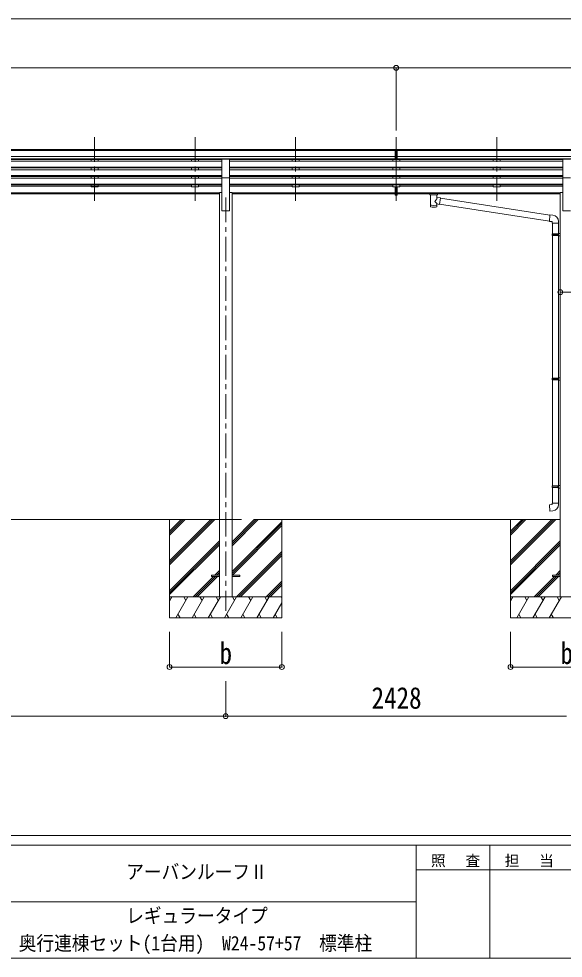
# Model space of a CAD drawing. Units: millimetres at full size, sheet at 1:35; details may follow other scales. Extents: x -9837 to 9837, y -6790 to 6790.
# Drawn here: x 321 to 4198, y -6790 to -99 of the extents above; entities that cross this region are included whole.
import ezdxf
from ezdxf.enums import TextEntityAlignment as Align

# ---------------------------------------------------------------- set-up
doc = ezdxf.new("R2010")
doc.units = ezdxf.units.MM
doc.header["$LTSCALE"] = 35
doc.header["$PDMODE"] = 32
doc.header["$PDSIZE"] = 35
doc.linetypes.add('CHAIN1', pattern=[8, 5, -1, 1, -1])
for name, color, linetype, lineweight in [('0-0_0', 7, 'Continuous', 9), ('0-1_本体', 5, 'CHAIN1', 9), ('0-3_ELV2', 4, 'Continuous', 9), ('0-6_OTH_LINE', 6, 'Continuous', 9), ('0-9_OUTLINE', 7, 'Continuous', 9), ('F-0_240', 7, 'Continuous', 9)]:
    doc.layers.add(name, color=color, linetype=linetype, lineweight=lineweight)
doc.styles.add('ＭＳ ゴシック', font='')
doc.styles.get('ＭＳ ゴシック').set_extended_font_data('MS Gothic')

msp = doc.modelspace()

# ---------------------------------------------------------------- linework, layer by layer
at = {"layer": '0-0_0'}
for p, q in [((-1459.96, -3666.05), (1907.64, -3666.05)), ((1394.84, -3666.05), (1394.84, -4366.05)), ((1394.84, -3960.23), (1689.02, -3666.05)), ((1394.84, -3974.37), (1703.16, -3666.05)), ((1394.84, -3988.51), (1717.3, -3666.05)), ((1394.84, -3776.38), (1505.17, -3666.05)), ((1394.84, -3762.24), (1491.03, -3666.05)), ((1394.84, -3748.1), (1476.89, -3666.05)), ((1840.04, -3851.68), (2025.67, -3666.05)), ((1840.04, -3837.54), (2011.53, -3666.05)), ((1840.04, -3823.4), (1997.39, -3666.05)), ((4177.64, -3666.05), (1998.04, -3666.05)), ((2194.84, -3666.05), (2194.84, -4366.05)), ((3822.84, -3666.05), (3822.84, -4366.05)), ((3822.84, -3960.23), (4117.02, -3666.05)), ((3822.84, -3974.37), (4131.16, -3666.05)), ((3822.84, -3988.51), (4145.3, -3666.05)), ((3822.84, -3776.38), (3933.17, -3666.05)), ((3822.84, -3762.24), (3919.03, -3666.05)), ((3822.84, -3748.1), (3904.89, -3666.05)), ((1840.04, -4035.53), (2194.84, -3680.73)), ((1840.04, -4049.67), (2194.84, -3694.87)), ((1842.3, -4061.55), (2194.84, -3709.01)), ((1394.84, -4172.36), (1749.64, -3817.56)), ((1394.84, -4186.5), (1749.64, -3831.7)), ((1394.84, -4200.64), (1749.64, -3845.85)), ((3822.84, -4172.36), (4177.64, -3817.56)), ((3822.84, -4186.5), (4177.64, -3831.7)), ((3822.84, -4200.64), (4177.64, -3845.85)), ((1871.65, -4216.05), (2194.84, -3892.86)), ((1885.79, -4216.05), (2194.84, -3907)), ((1899.93, -4216.05), (2194.84, -3921.14)), ((1563.28, -4216.05), (1708.78, -4070.55)), ((1577.42, -4216.05), (1722.92, -4070.55)), ((1591.57, -4216.05), (1737.07, -4070.55)), ((1717.78, -4061.55), (1749.64, -4029.69)), ((1731.92, -4061.55), (1749.64, -4043.83)), ((1746.07, -4061.55), (1749.64, -4057.98)), ((3991.28, -4216.05), (4136.78, -4070.55)), ((4005.42, -4216.05), (4150.92, -4070.55)), ((4019.57, -4216.05), (4165.07, -4070.55)), ((4145.78, -4061.55), (4177.64, -4029.69)), ((4159.92, -4061.55), (4177.64, -4043.83)), ((4174.07, -4061.55), (4177.64, -4057.98)), ((2083.78, -4216.05), (2194.84, -4104.99)), ((2097.92, -4216.05), (2194.84, -4119.13)), ((2112.07, -4216.05), (2194.84, -4133.28)), ((2194.84, -4216.05), (1394.84, -4216.05)), ((1394.84, -4243.55), (1410.72, -4216.05)), ((1439.59, -4366.05), (1526.19, -4216.05)), ((1511.19, -4242.03), (1496.19, -4216.05)), ((1555.06, -4366.05), (1641.66, -4216.05)), ((1626.66, -4242.03), (1611.66, -4216.05)), ((1670.53, -4366.05), (1757.13, -4216.05)), ((1742.13, -4242.03), (1727.13, -4216.05)), ((1786, -4366.05), (1872.6, -4216.05)), ((1857.6, -4242.03), (1842.6, -4216.05)), ((1901.47, -4366.05), (1988.07, -4216.05)), ((1973.07, -4242.03), (1958.07, -4216.05)), ((2016.94, -4366.05), (2103.54, -4216.05)), ((2073.54, -4216.05), (2088.54, -4242.03)), ((2132.41, -4366.05), (2194.84, -4257.91)), ((2189.01, -4216.05), (2194.84, -4226.15)), ((4622.84, -4216.05), (3822.84, -4216.05)), ((3822.84, -4243.55), (3838.72, -4216.05)), ((3867.59, -4366.05), (3954.19, -4216.05)), ((3939.19, -4242.03), (3924.19, -4216.05)), ((3983.06, -4366.05), (4069.66, -4216.05)), ((4054.66, -4242.03), (4039.66, -4216.05)), ((4098.53, -4366.05), (4185.13, -4216.05)), ((4170.13, -4242.03), (4155.13, -4216.05)), ((1454.59, -4340.07), (1469.58, -4366.05)), ((1570.06, -4340.07), (1585.05, -4366.05)), ((1685.53, -4340.07), (1700.53, -4366.05)), ((1801, -4340.07), (1816, -4366.05)), ((1916.47, -4340.07), (1931.47, -4366.05)), ((2031.94, -4340.07), (2046.93, -4366.05)), ((2147.41, -4340.07), (2162.4, -4366.05)), ((3882.59, -4340.07), (3897.58, -4366.05)), ((3998.06, -4340.07), (4013.05, -4366.05)), ((4113.53, -4340.07), (4128.53, -4366.05)), ((1394.84, -4366.05), (2194.84, -4366.05)), ((3822.84, -4366.05), (4622.84, -4366.05))]:
    msp.add_line(p, q, dxfattribs=at)
at = {"layer": '0-1_本体'}
for p, q in [((860.84, -941.65), (860.84, -1419.16)), ((1576.84, -941.65), (1576.84, -1419.16)), ((2292.84, -941.65), (2292.84, -1419.16)), ((3008.84, -941.65), (3008.84, -1419.16)), ((3724.84, -941.65), (3724.84, -1419.16)), ((1794.84, -1372.48), (1794.84, -4316.05))]:
    msp.add_line(p, q, dxfattribs=at)
at = {"layer": '0-3_ELV2'}
for p, q in [((-2712.66, -1030.77), (2992.34, -1030.77)), ((-2712.66, -1035.99), (2992.34, -1035.99)), ((2992.34, -1037.2), (2992.34, -1029.36)), ((2992.34, -1037.2), (3002.34, -1037.2)), ((3008.84, -1038.02), (3002.34, -1037.62)), ((3002.34, -1039.2), (3015.34, -1039.2)), ((3015.34, -1037.68), (3008.84, -1038)), ((3015.34, -1100.83), (3015.34, -1035.55)), ((3025.34, -1030.77), (8730.34, -1030.77)), ((3025.34, -1035.99), (8730.34, -1035.99)), ((3002.34, -1079.52), (-2712.66, -1079.52)), ((3002.34, -1097.37), (-2712.66, -1097.37)), ((1767.34, -1100.62), (-1477.66, -1100.62)), ((1767.34, -1113.13), (-1477.66, -1113.13)), ((835.84, -1100.62), (835.84, -1113.13)), ((885.84, -1100.62), (885.84, -1113.03)), ((1551.84, -1100.62), (1551.84, -1113.13)), ((1601.84, -1100.62), (1601.84, -1113.03)), ((1767.34, -1231.6), (1767.34, -1099.8)), ((1767.34, -1099.8), (1822.34, -1099.8)), ((1822.34, -1231.6), (1822.34, -1099.8)), ((1822.34, -1100.62), (3002.34, -1100.62)), ((1822.34, -1113.13), (4195.34, -1113.13)), ((2267.84, -1100.62), (2267.84, -1113.13)), ((2317.84, -1100.62), (2317.84, -1113.03)), ((2983.84, -1100.62), (2983.84, -1113.13)), ((3002.34, -1080.72), (3008.84, -1080.89)), ((3002.34, -1099.77), (3008.84, -1100.16)), ((3008.84, -1080.89), (3015.34, -1080.72)), ((3008.84, -1100.16), (3015.34, -1099.77)), ((3008.84, -1113.13), (3008.84, -1160.82)), ((8730.34, -1079.52), (3015.34, -1079.52)), ((8730.34, -1097.37), (3015.34, -1097.37)), ((3015.34, -1100.62), (4195.34, -1100.62)), ((3033.84, -1100.62), (3033.84, -1113.03)), ((3699.84, -1100.62), (3699.84, -1113.13)), ((3749.84, -1100.62), (3749.84, -1113.03)), ((4195.34, -1231.6), (4195.34, -1099.8)), ((4195.34, -1099.8), (4250.34, -1099.8)), ((1767.34, -1155.01), (-1477.66, -1155.01)), ((1767.34, -1156.5), (-1477.66, -1156.5)), ((1767.34, -1160.82), (-1477.66, -1160.82)), ((1767.34, -1173.68), (-1477.66, -1173.68)), ((835.84, -1160.82), (835.84, -1173.68)), ((885.84, -1160.82), (885.84, -1173.68)), ((1551.84, -1160.82), (1551.84, -1173.68)), ((1601.84, -1160.82), (1601.84, -1173.68)), ((4195.34, -1155.01), (1822.34, -1155.01)), ((4195.34, -1156.5), (1822.34, -1156.5)), ((4195.34, -1160.82), (1822.34, -1160.82)), ((4195.34, -1173.68), (1822.34, -1173.68)), ((2267.84, -1160.82), (2267.84, -1173.68)), ((2317.84, -1160.82), (2317.84, -1173.68)), ((2983.84, -1160.82), (2983.84, -1173.68)), ((3008.84, -1173.68), (3008.84, -1221.37)), ((3033.84, -1160.82), (3033.84, -1173.68)), ((3699.84, -1160.82), (3699.84, -1173.68)), ((3749.84, -1160.82), (3749.84, -1173.68)), ((1767.34, -1215.56), (-1477.66, -1215.56)), ((1767.34, -1217.05), (-1477.66, -1217.05)), ((1767.34, -1221.37), (-1477.66, -1221.37)), ((1767.34, -1234.23), (-1477.66, -1234.23)), ((835.84, -1221.37), (835.84, -1234.13)), ((885.84, -1221.37), (885.84, -1234.23)), ((1551.84, -1221.37), (1551.84, -1234.13)), ((1601.84, -1221.37), (1601.84, -1234.23)), ((1767.34, -1231.6), (1767.34, -1466.05)), ((1767.34, -1231.6), (1822.34, -1231.6)), ((4195.34, -1215.56), (1822.34, -1215.56)), ((4195.34, -1217.05), (1822.34, -1217.05)), ((4195.34, -1221.37), (1822.34, -1221.37)), ((1822.34, -1231.6), (1822.34, -1466.05)), ((4195.34, -1234.23), (1822.34, -1234.23)), ((2267.84, -1221.37), (2267.84, -1234.13)), ((2317.84, -1221.37), (2317.84, -1234.23)), ((2983.84, -1221.37), (2983.84, -1234.13)), ((3008.84, -1234.23), (3008.84, -1281.92)), ((3033.84, -1221.37), (3033.84, -1234.23)), ((3699.84, -1221.37), (3699.84, -1234.13)), ((3749.84, -1221.37), (3749.84, -1234.23)), ((4195.34, -1231.6), (4195.34, -1466.05)), ((4195.34, -1231.6), (4250.34, -1231.6)), ((1767.34, -1276.1), (-1477.66, -1276.1)), ((1767.34, -1277.6), (-1477.66, -1277.6)), ((1767.34, -1281.92), (-1477.66, -1281.92)), ((1749.64, -1337.48), (-1459.96, -1337.48)), ((1551.84, -1290.46), (169.84, -1290.46)), ((835.84, -1281.92), (835.84, -1295.41)), ((885.84, -1295.41), (835.84, -1295.41)), ((885.84, -1281.92), (885.84, -1295.41)), ((1551.84, -1281.92), (1551.84, -1295.41)), ((1601.84, -1295.41), (1551.84, -1295.41)), ((1601.84, -1281.92), (1601.84, -1295.41)), ((1767.34, -1290.46), (1601.84, -1290.46)), ((1749.64, -1337.05), (1749.64, -4216.05)), ((1749.64, -1337.05), (1767.34, -1337.05)), ((4195.34, -1276.1), (1822.34, -1276.1)), ((4195.34, -1277.6), (1822.34, -1277.6)), ((4195.34, -1281.92), (1822.34, -1281.92)), ((1822.34, -1290.46), (2267.84, -1290.46)), ((1840.04, -1337.05), (1822.34, -1337.05)), ((1840.04, -1337.05), (1840.04, -4216.05)), ((3002.34, -1337.48), (1840.04, -1337.48)), ((2267.84, -1281.92), (2267.84, -1295.41)), ((2317.84, -1295.41), (2267.84, -1295.41)), ((2317.84, -1281.92), (2317.84, -1295.41)), ((2983.84, -1290.46), (2317.84, -1290.46)), ((2983.84, -1281.92), (2983.84, -1295.41)), ((3033.84, -1295.41), (2983.84, -1295.41)), ((3002.34, -1355.13), (3002.34, -1295.41)), ((3002.34, -1332.89), (3015.34, -1332.89)), ((3015.34, -1355.13), (3015.34, -1295.41)), ((4177.64, -1337.48), (3015.34, -1337.48)), ((3033.84, -1281.92), (3033.84, -1295.41)), ((3699.84, -1290.46), (3033.84, -1290.46)), ((3699.84, -1281.92), (3699.84, -1295.41)), ((3749.84, -1295.41), (3699.84, -1295.41)), ((3749.84, -1281.92), (3749.84, -1295.41)), ((3749.84, -1290.46), (4195.34, -1290.46)), ((4177.64, -1337.05), (4177.64, -4216.05)), ((4177.64, -1337.05), (4195.34, -1337.05)), ((1749.64, -1338.87), (-1459.96, -1338.87)), ((1749.64, -1346.56), (-1459.96, -1346.56)), ((3002.34, -1338.87), (1840.04, -1338.87)), ((3002.34, -1346.56), (1840.04, -1346.56)), ((3002.34, -1338.29), (3015.34, -1338.29)), ((3002.34, -1354.07), (3008.84, -1354.47)), ((3008.84, -1354.47), (3015.34, -1354.07)), ((4177.64, -1338.87), (3015.34, -1338.87)), ((3249.34, -1346.56), (3015.34, -1346.56)), ((4177.64, -1346.56), (3303.34, -1346.56)), ((1767.34, -1466.05), (1822.34, -1466.05)), ((4195.34, -1466.05), (4250.34, -1466.05)), ((1694.84, -4061.55), (1694.84, -4070.55)), ((1694.84, -4061.55), (1749.64, -4061.55)), ((1694.84, -4070.55), (1749.64, -4070.55)), ((1840.04, -4061.55), (1894.84, -4061.55)), ((1840.04, -4070.55), (1894.84, -4070.55)), ((1894.84, -4061.55), (1894.84, -4070.55)), ((4122.84, -4061.55), (4122.84, -4070.55)), ((4122.84, -4061.55), (4177.64, -4061.55)), ((4122.84, -4070.55), (4177.64, -4070.55))]:
    msp.add_line(p, q, dxfattribs=at)
for points in [[(2992.34, -1029.36), (3010.34, -1029.2), (3025.34, -1029.33)], [(3015.34, -1100.83), (3008.84, -1101.23), (3002.34, -1100.83), (3002.34, -1035.49)], [(3015.34, -1037.16), (3025.34, -1037.07), (3025.34, -1029.33)], [(3015.34, -1081.83), (3012.08, -1081.91), (3008.84, -1081.99), (3005.6, -1081.91), (3002.34, -1081.83)], [(3015.34, -1355.13), (3008.84, -1355.53), (3002.34, -1355.13)]]:
    msp.add_lwpolyline(points, dxfattribs=at)
msp.add_ellipse((3033.41, -1039.51), major_axis=(24.57, -1.51), ratio=0.121868, start_param=3.1422238, end_param=3.1491027, dxfattribs=at)
at = {"layer": '0-6_OTH_LINE'}
for p, q in [((-2739.16, -99), (8756.84, -99)), ((-2719.16, -449), (3008.84, -449)), ((3008.84, -449), (3008.84, -894.41)), ((3008.84, -449), (8736.84, -449)), ((4177.64, -2045.6), (4268.04, -2045.6)), ((1394.84, -4716.05), (1394.84, -4466.07)), ((2194.84, -4716.05), (2194.84, -4466.07)), ((3822.84, -4716.05), (3822.84, -4466.07)), ((1394.84, -4716.05), (2194.84, -4716.05)), ((3822.84, -4716.05), (4622.84, -4716.05)), ((1794.84, -5066.05), (1794.84, -4816.05)), ((-1505.16, -5066.05), (1794.84, -5066.05)), ((1794.84, -5066.05), (4222.84, -5066.05))]:
    msp.add_line(p, q, dxfattribs=at)
for p in [(3008.84, -449), (4177.64, -2045.6), (1394.84, -4716.05), (2194.84, -4716.05), (3822.84, -4716.05), (1794.84, -5066.05)]:
    msp.add_point(p, dxfattribs=at)
at = {"layer": '0-9_OUTLINE'}
for p, q in [((3232.84, -1339.65), (3232.84, -1345.41)), ((3234.84, -1338.99), (3317.84, -1338.99)), ((3234.84, -1341.16), (3317.84, -1341.16)), ((3234.84, -1346.07), (3249.34, -1346.07)), ((3249.34, -1351.72), (3249.34, -1345.17)), ((3253.44, -1352.64), (3253.42, -1438.08)), ((3299.24, -1371.38), (3299.24, -1352.64)), ((3324.46, -1375.29), (3299.24, -1371.38)), ((3303.34, -1351.72), (3303.34, -1345.17)), ((3303.34, -1346.07), (3317.84, -1346.07)), ((3324.46, -1375.29), (3317.44, -1420.55)), ((3319.84, -1339.65), (3319.84, -1345.41)), ((4103.45, -1498.2), (3324.15, -1377.3)), ((3299.26, -1438.08), (3299.24, -1417.41)), ((3299.24, -1417.72), (3317.44, -1420.55)), ((4099.78, -1540.13), (3317.71, -1418.81)), ((4124.45, -1498.08), (4103.62, -1496.26)), ((4119.53, -1553.82), (4165.53, -1553.82)), ((4121.64, -1553.82), (4121.64, -1630.12)), ((4163.64, -1553.82), (4163.64, -1627.56)), ((4165.53, -1553.82), (4165.53, -1542.91)), ((4119.64, -1632.12), (4120.64, -1630.12)), ((4119.64, -1632.12), (4163.64, -1632.12)), ((4119.64, -1632.12), (4119.64, -1640.12)), ((4119.64, -1640.12), (4163.64, -1640.12)), ((4119.64, -1640.12), (4120.64, -1642.12)), ((4120.64, -1630.12), (4163.64, -1630.12)), ((4120.64, -1642.12), (4163.64, -1642.12)), ((4121.64, -1642.12), (4121.64, -2658.81)), ((4159.16, -1632.12), (4158.73, -1630.12)), ((4161.64, -1627.62), (4177.64, -1627.15)), ((4161.64, -1629.62), (4161.64, -1627.62)), ((4161.64, -1629.62), (4163.64, -1629.62)), ((4161.64, -1644.62), (4161.64, -1642.62)), ((4161.64, -1644.62), (4177.64, -1645.09)), ((4163.64, -1644.68), (4163.64, -2656.25)), ((4177.64, -1627.15), (4177.64, -1645.09)), ((4119.64, -2660.81), (4120.64, -2658.81)), ((4119.64, -2660.81), (4163.64, -2660.81)), ((4119.64, -2660.81), (4119.64, -2668.81)), ((4119.64, -2668.81), (4163.64, -2668.81)), ((4119.64, -2668.81), (4120.64, -2670.81)), ((4120.64, -2658.81), (4163.64, -2658.81)), ((4120.64, -2670.81), (4163.64, -2670.81)), ((4121.64, -2670.81), (4121.64, -3426.49)), ((4159.16, -2660.81), (4158.73, -2658.81)), ((4161.64, -2656.31), (4177.64, -2655.84)), ((4161.64, -2658.31), (4161.64, -2656.31)), ((4161.64, -2658.31), (4163.64, -2658.31)), ((4161.64, -2673.31), (4161.64, -2671.31)), ((4161.64, -2673.31), (4177.64, -2673.78)), ((4163.64, -2673.36), (4163.64, -3423.93)), ((4177.64, -2655.84), (4177.64, -2673.78)), ((4119.64, -3428.49), (4120.64, -3426.49)), ((4119.64, -3428.49), (4163.64, -3428.49)), ((4119.64, -3428.49), (4119.64, -3436.49)), ((4119.64, -3436.49), (4163.64, -3436.49)), ((4119.64, -3436.49), (4120.64, -3438.49)), ((4120.64, -3426.49), (4163.64, -3426.49)), ((4120.64, -3438.49), (4163.64, -3438.49)), ((4121.64, -3438.49), (4121.64, -3548.49)), ((4159.16, -3428.49), (4158.73, -3426.49)), ((4161.64, -3423.99), (4177.64, -3423.52)), ((4161.64, -3425.99), (4161.64, -3423.99)), ((4161.64, -3425.99), (4163.64, -3425.99)), ((4161.64, -3440.99), (4161.64, -3438.99)), ((4161.64, -3440.99), (4177.64, -3441.46)), ((4163.64, -3441.05), (4163.64, -3548.49)), ((4177.64, -3423.52), (4177.64, -3441.46)), ((4119.64, -3548.49), (4165.64, -3548.49)), ((4119.64, -3558.49), (4119.64, -3548.49)), ((4165.64, -3548.49), (4165.64, -3559.41))]:
    msp.add_line(p, q, dxfattribs=at)
for points in [[(3232.84, -1339.65), (3232.88, -1339.46), (3232.96, -1339.32), (3233.06, -1339.23), (3233.16, -1339.16), (3233.28, -1339.12), (3233.57, -1339.06), (3234.06, -1339.01), (3234.61, -1338.99), (3234.84, -1338.99)], [(3232.84, -1345.41), (3232.88, -1345.6), (3232.96, -1345.74), (3233.06, -1345.83), (3233.16, -1345.9), (3233.28, -1345.94), (3233.57, -1346), (3234.06, -1346.05), (3234.61, -1346.07), (3234.84, -1346.07)], [(3317.84, -1338.99), (3318.19, -1338.99), (3318.72, -1339.02), (3319.17, -1339.07), (3319.48, -1339.15), (3319.65, -1339.24), (3319.77, -1339.38), (3319.83, -1339.56), (3319.84, -1339.65)], [(3317.84, -1346.07), (3318.19, -1346.07), (3318.72, -1346.04), (3319.17, -1345.99), (3319.48, -1345.91), (3319.65, -1345.82), (3319.77, -1345.68), (3319.83, -1345.5), (3319.84, -1345.41)], [(4103.62, -1496.26), (4099.61, -1542.08), (4119.53, -1543.82), (4119.53, -1553.82)], [(4159.16, -1632.12), (4159.16, -1640.12), (4158.73, -1642.12)], [(4161.64, -1642.62), (4163.64, -1642.62), (4163.64, -1629.62)], [(4159.16, -2660.81), (4159.16, -2668.81), (4158.73, -2670.81)], [(4161.64, -2671.31), (4163.64, -2671.31), (4163.64, -2658.31)], [(4159.16, -3428.49), (4159.16, -3436.49), (4158.73, -3438.49)], [(4161.64, -3438.99), (4163.64, -3438.99), (4163.64, -3425.99)], [(4124.56, -3604.24), (4103.73, -3606.06), (4099.72, -3560.24), (4119.64, -3558.49)]]:
    msp.add_lwpolyline(points, dxfattribs=at)
for centre, start, end in [((4120.53, -1542.91), 0, 85), ((4120.64, -3559.41), 275, 0)]:
    msp.add_arc(centre, 45, start, end, dxfattribs=at)
for centre, major_axis, ratio, start_param, end_param in [((3234.84, -1341.38), (2, 0), 0.109601, 3.1415927, 4.712389), ((3276.34, -1351.63), (27.06, 0), 0.069685, 3.1415927, 6.2831853), ((3276.34, -1345.17), (27, 0), 0.070066, 6.2831853, 9.424778), ((3276.34, -1397.92), (-22.81, -26.62), 0.234429, 1.6855472, 3.1268519), ((3278.89, -1395.27), (20.32, -22.25), 0.045535, 0.0389954, 1.3075346), ((3287.34, -1349.15), (16, 0), 0.361356, 6.2636979, 6.2831853), ((3317.84, -1341.38), (2, 0), 0.109601, 4.712389, 6.2831853), ((3276.34, -1438.08), (22.92, 0), 0.101955, 3.1415499, 6.2833984), ((3276.34, -1425.64), (22.91, 0), 0.122865, 3.1415927, 6.2831853)]:
    msp.add_ellipse(centre, major_axis=major_axis, ratio=ratio, start_param=start_param, end_param=end_param, dxfattribs=at)
at = {"layer": 'F-0_240', "color": 5}
for p, q in [((-9837.4, -5915), (9342.6, -5915)), ((-9837.4, -5985), (6231.38, -5985)), ((3151.38, -5985), (3151.38, -6790)), ((3676.38, -5985), (3676.38, -6790)), ((3151.38, -6160), (5251.38, -6160)), ((-4023.62, -6387.5), (3151.38, -6387.5)), ((-9837.4, -6790), (9342.6, -6790))]:
    msp.add_line(p, q, dxfattribs=at)

# ---------------------------------------------------------------- texts
at = {"layer": '0-6_OTH_LINE', "color": 7, "style": 'ＭＳ ゴシック', "width": 0.85}
for s, p in [('b', (1751.09, -4741.05)), ('b', (4179.09, -4741.05)), ('2428', (2833.84, -5059.05))]:
    msp.add_text(s, height=154, dxfattribs=at).set_placement(p, align=Align.BOTTOM_LEFT)
at = {"layer": 'F-0_240', "style": 'ＭＳ ゴシック', "width": 0.9}
for s, p in [('アーバンルーフⅡ', (1086.38, -6256.25)), ('レギュラータイプ', (1086.38, -6569.36)), ('奥行連棟セット(1台用)\u3000W24-57+57\u3000標準柱', (320.76, -6764.92))]:
    msp.add_text(s, height=102.6, dxfattribs=at).set_placement(p, align=Align.BOTTOM_LEFT)
at = {"layer": 'F-0_240', "char_height": 76.98, "attachment_point": 7, "style": 'ＭＳ ゴシック'}
for s, insert in [('\\T1.17;照\u3000査', (3256.38, -6142.5)), ('\\T1.17;担\u3000当', (3781.38, -6142.5))]:
    msp.add_mtext(s, dxfattribs=dict(at, insert=insert))

doc.saveas('drawing.dxf')
